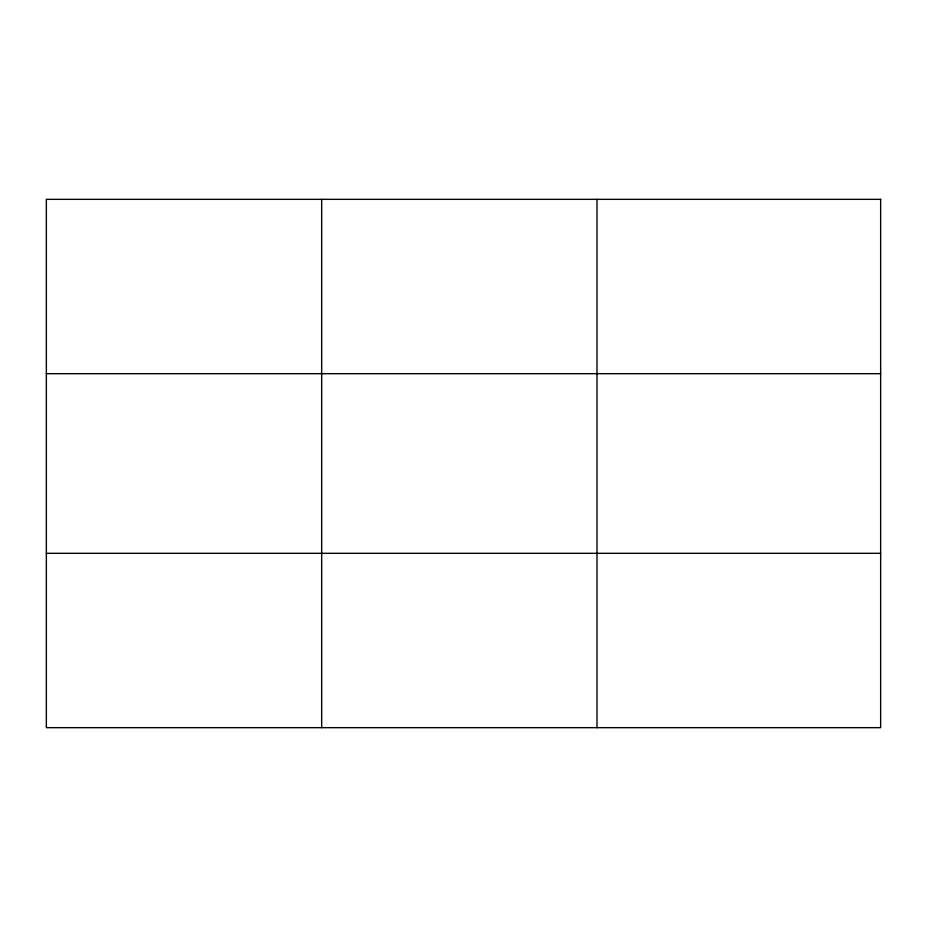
<?xml version="1.0" encoding="UTF-8"?>
<svg xmlns="http://www.w3.org/2000/svg" width="927" height="927" viewBox="0 0 927 927"><rect width="100%" height="100%" fill="white"/><g stroke="black" fill="none" stroke-linecap="round" stroke-linejoin="round"><path stroke-width="1.39" d="M321.669 727.66L321.669 199.34M596.988 727.66L596.988 199.34M46.35 373.685L880.65 373.685M46.35 553.315L880.65 553.315M880.65 199.34L880.65 727.66L46.35 727.66L46.35 199.34L880.65 199.34"/></g></svg>
